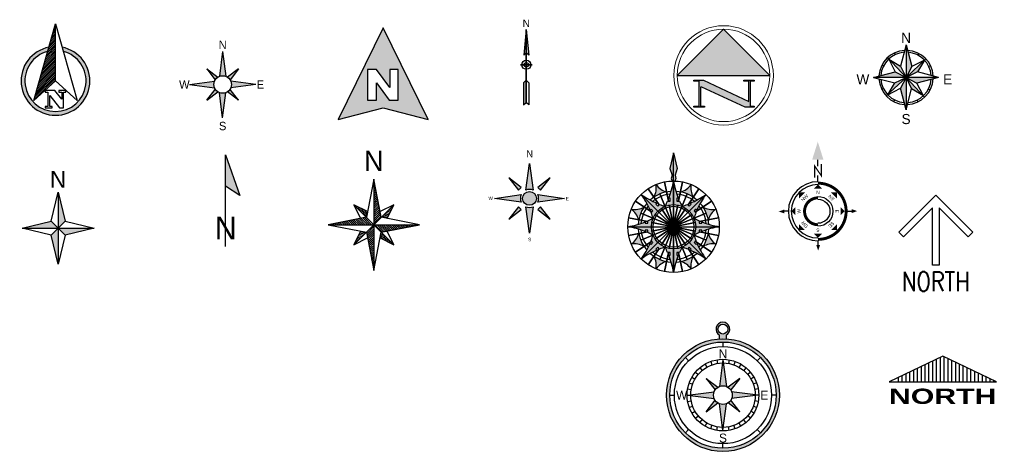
# Model space of a CAD drawing. Header units: inches. Extents: x 51.9 to 62.6, y 47.2 to 49.8.
# Drawn here: x 51.92 to 57.72, y 47.19 to 49.75 of the extents above; entities that cross this region are included whole.
import ezdxf
from ezdxf.enums import TextEntityAlignment as Align

# ---------------------------------------------------------------- set-up
doc = ezdxf.new("R2010")
doc.units = ezdxf.units.IN
doc.header["$MEASUREMENT"] = 0
doc.styles.add('NORTH', font='')
doc.styles.add('North Arrow Text', font='BOD_R.TTF', dxfattribs={"height": 0.1})
doc.styles.add('TAGS', font='romans', dxfattribs={"width": 0.8})
doc.styles.get('NORTH').set_extended_font_data('Arial Black')

# ---------------------------------------------------------------- blocks, each defined once
blk = doc.blocks.new('*U184')
at = {"color": 0, "linetype": 'ByBlock', "lineweight": -2}
blk.add_lwpolyline([(0.1914, -0.2461), (0.0193, -0.074), (0.0193, -0.414), (-0.0193, -0.414), (-0.0193, -0.074), (-0.1914, -0.2461), (-0.2187, -0.2187), (0, 0), (0.2187, -0.2187)], close=True, dxfattribs=at)
at = {"color": 0, "linetype": 'ByBlock', "lineweight": -2, "style": 'TAGS', "width": 0.8}
blk.add_text('NORTH', height=0.11372, dxfattribs=at).set_placement((0, -0.5686), align=Align.CENTER)
blk = doc.blocks.new('*U208')
at = {"color": 0, "linetype": 'ByBlock', "lineweight": -2}
for p, q in [((-0.1051, -0.1517), (-0.1051, -0.0502)), ((-0.0825, -0.1517), (-0.0825, -0.0394)), ((-0.0598, -0.1517), (-0.0598, -0.0286)), ((-0.0372, -0.1517), (-0.0372, -0.0178)), ((-0.0146, -0.1517), (-0.0146, -0.007)), ((0.008, -0.1517), (0.008, -0.0038)), ((0.0306, -0.1517), (0.0306, -0.0146)), ((0.0532, -0.1517), (0.0532, -0.0254)), ((0.0759, -0.1517), (0.0759, -0.0362)), ((0.0985, -0.1517), (0.0985, -0.047)), ((0.1211, -0.1517), (0.1211, -0.0578)), ((-0.2408, -0.1517), (-0.2408, -0.115)), ((-0.2182, -0.1517), (-0.2182, -0.1042)), ((-0.1955, -0.1517), (-0.1955, -0.0934)), ((-0.1729, -0.1517), (-0.1729, -0.0826)), ((-0.1503, -0.1517), (-0.1503, -0.0718)), ((-0.1277, -0.1517), (-0.1277, -0.061)), ((0.1437, -0.1517), (0.1437, -0.0686)), ((0.1663, -0.1517), (0.1663, -0.0794)), ((0.1889, -0.1517), (0.1889, -0.0902)), ((0.2116, -0.1517), (0.2116, -0.101)), ((0.2342, -0.1517), (0.2342, -0.1118)), ((-0.2634, -0.1517), (-0.2634, -0.1258)), ((0.2568, -0.1517), (0.2568, -0.1226)), ((0.2794, -0.1517), (0.2794, -0.1334)), ((0.302, -0.1517), (0.302, -0.1442))]:
    blk.add_line(p, q, dxfattribs=at)
blk.add_lwpolyline([(-0.3177, -0.1517), (0.3177, -0.1517), (0, 0)], close=True, dxfattribs=at)
at = {"color": 0, "linetype": 'ByBlock', "lineweight": -2, "style": 'NORTH', "width": 1.261562}
blk.add_text('NORTH', height=0.09047, dxfattribs=at).set_placement((-0.3199, -0.2823), (0.3177, -0.2823), align=Align.FIT)
blk = doc.blocks.new('*U134')
at = {"linetype": 'ByBlock', "lineweight": -2}
h = blk.add_hatch(color=0, dxfattribs=at)
h.paths.add_polyline_path([(0, 0.1931), (0, 0), (0.0335, 0.0638)])
h.paths.add_polyline_path([(0.1091, 0.1025), (0, 0), (0.0676, 0.0325)])
h.paths.add_polyline_path([(0.1931, 0), (0, 0), (0.0638, -0.0335)])
h.paths.add_polyline_path([(0, 0), (0.0325, -0.0676), (0.1025, -0.1091)])
h.paths.add_polyline_path([(0, 0), (-0.0335, -0.0638), (0, -0.1931)])
h.paths.add_polyline_path([(0, 0), (-0.0676, -0.0325), (-0.1091, -0.1025)])
h.paths.add_polyline_path([(-0.0638, 0.0335), (-0.1931, 0), (0, 0)])
h.paths.add_polyline_path([(-0.0325, 0.0676), (-0.1025, 0.1091), (0, 0)])
at = {"color": 0, "linetype": 'ByBlock', "lineweight": -2}
for points in [[(0, 0.1931), (-0.0325, 0.0676)], [(0, 0.1931), (0, -0.1931)], [(0, 0.1931), (0.0335, 0.0638)], [(0, 0), (-0.1102, 0.1173)], [(-0.0697, 0.145), (-0.0649, 0.135)], [(0.0747, 0.1425), (0.0696, 0.1326)], [(-0.1425, 0.0747), (-0.1326, 0.0696)], [(-0.1025, 0.1091), (-0.0638, 0.0335)], [(-0.1025, 0.1091), (-0.0325, 0.0676)], [(-0.0325, 0.0676), (0, 0)], [(0, 0), (0.1173, 0.1102)], [(0.0335, 0.0638), (0, 0)], [(0.1091, 0.1025), (0.0335, 0.0638)], [(0.1091, 0.1025), (0.0676, 0.0325)], [(0.145, 0.0697), (0.135, 0.0649)], [(-0.1931, 0), (-0.0638, 0.0335)], [(0.1931, 0), (-0.1931, 0)], [(-0.1931, 0), (-0.0676, -0.0325)], [(0, 0), (-0.1173, -0.1102)], [(-0.0676, -0.0325), (0, 0)], [(-0.0638, 0.0335), (0, 0)], [(0.0676, 0.0325), (0, 0)], [(0, 0), (0.1102, -0.1173)], [(0, 0), (0.0638, -0.0335)], [(0, 0), (0.0325, -0.0676)], [(0.1931, 0), (0.0676, 0.0325)], [(-0.1091, -0.1025), (-0.0676, -0.0325)], [(0, 0), (-0.0335, -0.0638)], [(0.1931, 0), (0.0638, -0.0335)], [(0.1025, -0.1091), (0.0638, -0.0335)], [(-0.145, -0.0697), (-0.135, -0.0649)], [(-0.1091, -0.1025), (-0.0335, -0.0638)], [(0, -0.1931), (-0.0335, -0.0638)], [(0, -0.1931), (0.0325, -0.0676)], [(0.1025, -0.1091), (0.0325, -0.0676)], [(0.1326, -0.0696), (0.1425, -0.0747)], [(-0.0696, -0.1326), (-0.0747, -0.1425)], [(0.0649, -0.135), (0.0697, -0.145)]]:
    blk.add_lwpolyline(points, dxfattribs=at)
for radius, start, end in [(0.1609, 92.99502, 177.00498), (0.1498, 94.34345, 175.65655), (0.1609, 2.99502, 87.00498), (0.1498, 4.34345, 85.65655), (0.1609, 182.99502, 267.00498), (0.1498, 184.34345, 265.65655), (0.1609, 272.99502, 357.00498), (0.1498, 274.34345, 355.65655)]:
    blk.add_arc((0, 0), radius, start, end, dxfattribs=at)
at = {"color": 0, "linetype": 'ByBlock', "lineweight": -2, "style": 'North Arrow Text'}
for s, p in [('N', (0, 0.1869)), ('W', (-0.256, -0.0596)), ('E', (0.2464, -0.0596)), ('S', (0, -0.2952))]:
    blk.add_text(s, height=0.0602, dxfattribs=at).set_placement(p, align=Align.BOTTOM_CENTER)
blk = doc.blocks.new('*U132')
at = {"linetype": 'ByBlock', "lineweight": -2}
h = blk.add_hatch(color=0, dxfattribs=at)
h.paths.add_polyline_path([(0.2744, 0), (0, 0.2744), (-0.2744, 0)])
h.paths.add_polyline_path([(0.1271, -0.1896), (0.1569, -0.1896), (0.1569, -0.1571), (-0.1202, -0.0276), (-0.1442, -0.0276), (-0.1442, -0.0696), (-0.1295, -0.0696)])
at = {"color": 0, "linetype": 'ByBlock', "lineweight": -2}
for points in [[(0, 0.2744), (-0.2744, 0), (0.2744, 0)], [(0.1271, -0.1896), (-0.1295, -0.0696), (-0.1378, -0.0696), (-0.1378, -0.1832), (-0.1126, -0.1832), (-0.1126, -0.1896), (-0.1442, -0.1896), (-0.1758, -0.1896), (-0.1758, -0.1832), (-0.1442, -0.1832), (-0.1442, -0.034), (-0.1758, -0.034), (-0.1758, -0.0276), (-0.1442, -0.0276), (-0.1202, -0.0276), (0.1505, -0.1542), (0.1505, -0.034), (0.119, -0.034), (0.119, -0.0276), (0.1505, -0.0276), (0.1821, -0.0276), (0.1821, -0.034), (0.1569, -0.034), (0.1569, -0.1832), (0.1821, -0.1832), (0.1821, -0.1896)]]:
    blk.add_lwpolyline(points, close=True, dxfattribs=at)
at = {"color": 0, "linetype": 'ByBlock', "lineweight": 20}
for radius in [0.2949, 0.2744]:
    blk.add_circle((0, 0), radius, dxfattribs=at)
blk = doc.blocks.new('*U130')
at = {"linetype": 'ByBlock', "lineweight": -2}
h = blk.add_hatch(color=0, dxfattribs=at)
h.paths.add_polyline_path([(0, 0.2099), (0, 0.0714), (0.0147, 0.0566)])
h.paths.add_polyline_path([(-0.016, -0.238), (0, -0.223), (0, -0.091), (-0.016, -0.107)])
at = {"color": 0, "linetype": 'ByBlock', "lineweight": -2}
for points in [[(0, 0.2099), (-0.0147, 0.0566), (0, 0.0714)], [(0, 0.2099), (0.0147, 0.0566), (0, 0.0714)], [(0, -0.091), (-0.016, -0.107), (-0.016, -0.238), (0, -0.223)], [(0, -0.091), (0.016, -0.107), (0.016, -0.238), (0, -0.223)]]:
    blk.add_lwpolyline(points, dxfattribs=at)
at = {"color": 0, "linetype": 'ByBlock', "lineweight": 35}
for points in [[(0, 0.2099), (0, -0.223)], [(-0.0352, 0), (0, 0), (0.0352, 0)]]:
    blk.add_lwpolyline(points, dxfattribs=at)
at = {"color": 0, "linetype": 'ByBlock', "lineweight": -2}
for radius in [0.0268, 0.0135]:
    blk.add_circle((0, 0), radius, dxfattribs=at)
at = {"color": 0, "linetype": 'ByBlock', "style": 'North Arrow Text'}
blk.add_text('N', height=0.0453, dxfattribs=at).set_placement((0, 0.2099), align=Align.BOTTOM_CENTER)
blk = doc.blocks.new('*U128')
h = blk.add_hatch(color=256)
h.dxf.hatch_style = 1
h.set_gradient(color1=(121, 104, 125), tint=1)
h.paths.add_polyline_path([(0, 0.339), (-0.2674, -0.2036), (0, -0.1361), (0.2674, -0.2036)])
h.paths.add_polyline_path([(0.0393, 0.092), (0.0896, 0.092), (0.0896, -0.089), (0.0363, -0.089), (-0.0395, 0.0129), (-0.0395, -0.089), (-0.093, -0.089), (-0.093, 0.092), (-0.0402, 0.092), (0.0393, -0.0148)], flags=16)
at = {"color": 0, "linetype": 'ByBlock', "lineweight": -2}
for points in [[(0, 0.339), (-0.2674, -0.2036), (0, -0.1361), (0.2674, -0.2036)], [(0.0896, -0.089), (0.0896, 0.092), (0.0393, 0.092), (0.0393, -0.0148), (-0.0402, 0.092), (-0.093, 0.092), (-0.093, -0.089), (-0.0395, -0.089), (-0.0395, 0.0129), (0.0363, -0.089)]]:
    blk.add_lwpolyline(points, close=True, dxfattribs=at)
blk = doc.blocks.new('*U126')
at = {"linetype": 'ByBlock', "lineweight": -2}
h = blk.add_hatch(color=0, dxfattribs=at)
h.paths.add_polyline_path([(-0.019, 0.0486, -0.188388), (0.019, 0.0486), (0, 0.1968)])
h.paths.add_polyline_path([(0.0486, 0.019, -0.093373), (0.0522, 0, -0.093373), (0.0486, -0.019), (0.1968, 0)])
h.paths.add_polyline_path([(0, -0.1968), (0.019, -0.0486, -0.188388), (-0.019, -0.0486)])
h.paths.add_polyline_path([(-0.0486, -0.019, -0.093373), (-0.0522, 0, -0.093373), (-0.0486, 0.019), (-0.1968, 0)])
h = blk.add_hatch(color=253, dxfattribs=at)
h.paths.add_polyline_path([(-0.0933, 0.0933), (-0.0435, 0.0288, -0.100237), (-0.0288, 0.0435)])
h.paths.add_polyline_path([(0.0933, 0.0933), (0.0288, 0.0435, -0.100237), (0.0435, 0.0288)])
h.paths.add_polyline_path([(0.0933, -0.0933), (0.0435, -0.0288, -0.100237), (0.0288, -0.0435)])
h.paths.add_polyline_path([(-0.0288, -0.0435, -0.100237), (-0.0435, -0.0288), (-0.0933, -0.0933)])
at = {"color": 0, "linetype": 'ByBlock', "lineweight": -2}
for points in [[(0, 0.1968), (-0.019, 0.0486)], [(0, 0.1968), (0.019, 0.0486)], [(-0.0933, 0.0933), (-0.0435, 0.0288)], [(-0.0933, 0.0933), (-0.0288, 0.0435)], [(0.0933, 0.0933), (0.0288, 0.0435)], [(0.0933, 0.0933), (0.0435, 0.0288)], [(-0.1968, 0), (-0.0486, 0.019)], [(-0.1968, 0), (-0.0486, -0.019)], [(0.1968, 0), (0.0486, 0.019)], [(0.1968, 0), (0.0486, -0.019)], [(-0.0933, -0.0933), (-0.0435, -0.0288)], [(-0.0933, -0.0933), (-0.0288, -0.0435)], [(0, -0.1968), (-0.019, -0.0486)], [(0, -0.1968), (0.019, -0.0486)], [(0.0933, -0.0933), (0.0288, -0.0435)], [(0.0933, -0.0933), (0.0435, -0.0288)]]:
    blk.add_lwpolyline(points, dxfattribs=at)
blk.add_circle((0, 0), 0.0522, dxfattribs=at)
at = {"color": 0, "linetype": 'ByBlock', "lineweight": -2, "style": 'North Arrow Text'}
for s, p in [('N', (0, 0.1968)), ('S', (0, -0.286))]:
    blk.add_text(s, height=0.0496, dxfattribs=at).set_placement(p, align=Align.BOTTOM_CENTER)
blk.add_text('W', height=0.0496, dxfattribs=at).set_placement((-0.1957, 0), align=Align.MIDDLE_RIGHT)
blk.add_text('E', height=0.0496, dxfattribs=at).set_placement((0.2013, 0), align=Align.MIDDLE_LEFT)
blk = doc.blocks.new('*U124')
at = {"linetype": 'ByBlock', "lineweight": -2}
h = blk.add_hatch(dxfattribs=at)
h.set_pattern_fill('ANSI31', color=0, scale=0.063203, style=0)
h.set_pattern_definition([(45, (-0.4347436, -0.385449), (-0.0055864, 0.0055864), [])])
h.paths.add_polyline_path([(0, 0.3386), (-0.1277, -0.1155), (0, 0)])
blk.add_hatch(color=0, dxfattribs=at).paths.add_polyline_path([(0.0389, 0.2003), (0.0458, 0.1756, -7.796187), (-0.0458, 0.1756), (-0.0389, 0.2003, 10.408897)])
at = {"color": 0, "linetype": 'ByBlock', "lineweight": -2}
blk.add_line((0, 0), (0, 0.3386), dxfattribs=at)
for points in [[(-0.1277, -0.1155), (0, 0.3386), (0.1277, -0.1155), (0, 0)], [(-0.0038, -0.0568), (-0.0612, -0.0568), (-0.0612, -0.0662), (-0.0451, -0.0662), (-0.0451, -0.1518), (-0.0614, -0.1518), (-0.0614, -0.1592), (-0.0204, -0.1592), (-0.0204, -0.1518), (-0.034, -0.1518), (-0.034, -0.0866), (0.0228, -0.1592), (0.0478, -0.1592), (0.0478, -0.0662), (0.0613, -0.0662), (0.0613, -0.0568), (0.0203, -0.0568), (0.0203, -0.0662), (0.0368, -0.0662), (0.0368, -0.1087)]]:
    blk.add_lwpolyline(points, close=True, dxfattribs=at)
for radius, start, end in [(0.2041, 100.97532, 79.02468), (0.1815, 104.61859, 75.38141)]:
    blk.add_arc((0, 0), radius, start, end, dxfattribs=at)
blk = doc.blocks.new('*U171')
at = {"linetype": 'ByBlock', "lineweight": -2}
h = blk.add_hatch(color=0, dxfattribs=at)
h.paths.add_polyline_path([(0, 0.2134), (0, 0), (0.0411, 0.0411)])
h.paths.add_polyline_path([(0, 0), (-0.0411, 0.0411), (-0.2134, 0)])
h.paths.add_polyline_path([(0, -0.2134), (0, 0), (-0.0411, -0.0411)])
h.paths.add_polyline_path([(0, 0), (0.0411, -0.0411), (0.2134, 0)])
at = {"color": 0, "linetype": 'ByBlock', "lineweight": -2}
blk.add_lwpolyline([(0, 0.2134), (0.0411, 0.0411), (0.2134, 0), (0.0411, -0.0411), (0, -0.2134), (-0.0411, -0.0411), (-0.2134, 0), (-0.0411, 0.0411)], close=True, dxfattribs=at)
for points in [[(0, 0.2134), (0, 0), (0, -0.2134)], [(-0.2134, 0), (0, 0), (0.2134, 0)], [(-0.0411, 0.0411), (0, 0)], [(0, 0), (-0.0411, -0.0411)], [(0.0411, 0.0411), (0, 0)], [(0, 0), (0.0411, -0.0411)]]:
    blk.add_lwpolyline(points, dxfattribs=at)
at = {"color": 0, "linetype": 'ByBlock', "lineweight": -2, "insert": (0, 0.2397), "char_height": 0.1, "attachment_point": 8, "style": 'North Arrow Text'}
blk.add_mtext('N', dxfattribs=at)
blk = doc.blocks.new('*U173')
at = {"linetype": 'ByBlock'}
blk.add_hatch(color=0, dxfattribs=at).paths.add_polyline_path([(0, 0.4373), (0, 0.2514), (0.0849, 0.1958)])
at = {"color": 0, "linetype": 'ByBlock', "lineweight": 30}
blk.add_lwpolyline([(0, -0.1054), (0, 0.4373), (0.0849, 0.1958), (0, 0.2514)], dxfattribs=at)
at = {"color": 0, "linetype": 'ByBlock', "style": 'North Arrow Text'}
blk.add_text('N', height=0.135, dxfattribs=at).set_placement((0.001, -0.1044), align=Align.BOTTOM_CENTER)
blk = doc.blocks.new('*U175')
at = {"linetype": 'ByBlock', "lineweight": -2}
h = blk.add_hatch(dxfattribs=at)
h.set_pattern_fill('ANSI31', color=0, scale=0.070276, style=0)
h.set_pattern_definition([(45, (-0.375603, -0.390594), (-0.00621159, 0.00621159), [])])
h.paths.add_polyline_path([(0, 0), (0.0442, 0.0442), (0, 0.2713)])
h = blk.add_hatch(dxfattribs=at)
h.set_pattern_fill('ANSI31', color=0, scale=0.070276, angle=213, style=0)
h.set_pattern_definition([(258, (0.390594, -0.375603), (0.00859256, -0.0018264), [])])
h.paths.add_polyline_path([(-0.1185, 0.1185), (-0.0442, 0.0442), (-0.0375, 0.0786)])
h = blk.add_hatch(dxfattribs=at)
h.set_pattern_fill('ANSI31', color=0, scale=0.070276, angle=123, style=0)
h.set_pattern_definition([(168, (-0.375603, -0.390594), (-0.0018264, -0.00859256), [])])
h.paths.add_polyline_path([(0.0442, 0.0442), (0.0786, 0.0375), (0.1185, 0.1185)])
h = blk.add_hatch(dxfattribs=at)
h.set_pattern_fill('ANSI31', color=0, scale=0.070276, angle=90, style=0)
h.set_pattern_definition([(135, (0.390594, -0.375603), (-0.00621159, -0.00621159), [])])
h.paths.add_polyline_path([(-0.2713, 0), (0, 0), (-0.0442, 0.0442)])
h = blk.add_hatch(dxfattribs=at)
h.set_pattern_fill('ANSI31', color=0, scale=0.070276, angle=180, style=0)
h.set_pattern_definition([(225, (0.375603, 0.390594), (0.00621159, -0.00621159), [])])
h.paths.add_polyline_path([(0, -0.2713), (0, 0), (-0.0442, -0.0442)])
h = blk.add_hatch(dxfattribs=at)
h.set_pattern_fill('ANSI31', color=0, scale=0.070276, angle=-90, style=0)
h.set_pattern_definition([(315, (-0.390594, 0.375603), (0.00621159, 0.00621159), [])])
h.paths.add_polyline_path([(0.2713, 0), (0, 0), (0.0442, -0.0442)])
h = blk.add_hatch(dxfattribs=at)
h.set_pattern_fill('ANSI31', color=0, scale=0.070276, angle=303, style=0)
h.set_pattern_definition([(348, (0.375603, 0.390594), (0.0018264, 0.00859256), [])])
h.paths.add_polyline_path([(-0.1185, -0.1185), (-0.0442, -0.0442), (-0.0786, -0.0375)])
h = blk.add_hatch(dxfattribs=at)
h.set_pattern_fill('ANSI31', color=0, scale=0.070276, angle=33, style=0)
h.set_pattern_definition([(78, (-0.390594, 0.375603), (-0.00859256, 0.0018264), [])])
h.paths.add_polyline_path([(0.1185, -0.1185), (0.0442, -0.0442), (0.0375, -0.0786)])
at = {"color": 0, "linetype": 'ByBlock', "lineweight": -2}
blk.add_lwpolyline([(0.0442, -0.0442), (0.2713, 0), (0.0442, 0.0442), (0, 0.2713), (-0.0442, 0.0442), (-0.2713, 0), (-0.0442, -0.0442), (0, -0.2713)], close=True, dxfattribs=at)
for points in [[(0, 0.2713), (0, -0.2713)], [(0, 0), (-0.1185, 0.1185)], [(-0.0375, 0.0786), (-0.1185, 0.1185), (-0.0786, 0.0375)], [(0, 0), (0.1185, 0.1185)], [(0.0786, 0.0375), (0.1185, 0.1185), (0.0375, 0.0786)], [(-0.2713, 0), (0.2713, 0)], [(0, 0), (-0.1185, -0.1185)], [(0, 0), (0.1185, -0.1185)], [(-0.0786, -0.0375), (-0.1185, -0.1185), (-0.0375, -0.0786)], [(0.0375, -0.0786), (0.1185, -0.1185), (0.0786, -0.0375)]]:
    blk.add_lwpolyline(points, dxfattribs=at)
at = {"color": 252, "linetype": 'ByBlock', "lineweight": -2, "insert": (0, 0.3786), "char_height": 0.12, "attachment_point": 5, "style": 'North Arrow Text'}
blk.add_mtext('N', dxfattribs=at)
blk = doc.blocks.new('*U177')
at = {"linetype": 'ByBlock', "lineweight": -2}
h = blk.add_hatch(color=0, dxfattribs=at)
h.paths.add_polyline_path([(-0.0223, 0.049, -0.216351), (0.0223, 0.049), (0, 0.207)])
h.paths.add_polyline_path([(0.1227, 0.1227), (0.0499, 0.0648, -0.064898), (0.0648, 0.0499)])
h.paths.add_polyline_path([(0.049, -0.0223), (0.207, 0), (0.049, 0.0223, -0.216351)])
h.paths.add_polyline_path([(0.1227, -0.1227), (0.0648, -0.0499, -0.064898), (0.0499, -0.0648)])
h.paths.add_polyline_path([(0, -0.207), (0.0223, -0.049, -0.216351), (-0.0223, -0.049)])
h.paths.add_polyline_path([(-0.0499, -0.0648, -0.064898), (-0.0648, -0.0499), (-0.1227, -0.1227)])
h.paths.add_polyline_path([(-0.207, 0), (-0.049, -0.0223, -0.216351), (-0.049, 0.0223)])
h.paths.add_polyline_path([(-0.1227, 0.1227), (-0.0648, 0.0499, -0.064898), (-0.0499, 0.0648)])
blk.add_hatch(color=0, dxfattribs=at).paths.add_polyline_path([(0.0409, 0, 1), (-0.0409, 0, 1)])
at = {"color": 0, "linetype": 'ByBlock', "lineweight": -2}
for points in [[(-0.0223, 0.049), (0, 0.207), (0.0223, 0.049, 0.216351)], [(-0.0648, 0.0499, -0.064898), (-0.0499, 0.0648), (-0.1227, 0.1227)], [(0.0499, 0.0648, -0.064898), (0.0648, 0.0499), (0.1227, 0.1227)], [(-0.049, -0.0223), (-0.207, 0), (-0.049, 0.0223, 0.216351)], [(0.049, -0.0223, 0.216351), (0.049, 0.0223), (0.207, 0)], [(-0.0499, -0.0648, -0.064898), (-0.0648, -0.0499), (-0.1227, -0.1227)], [(-0.0223, -0.049, 0.216351), (0.0223, -0.049), (0, -0.207)], [(0.0648, -0.0499, -0.064898), (0.0499, -0.0648), (0.1227, -0.1227)]]:
    blk.add_lwpolyline(points, format="xyb", close=True, dxfattribs=at)
blk.add_circle((0, 0), 0.0409, dxfattribs=at)
at = {"color": 0, "linetype": 'ByBlock', "lineweight": -2, "style": 'North Arrow Text'}
for s, height, p in [('N', 0.0417, (0.001, 0.2316)), ('W', 0.02, (-0.23, -0.0162)), ('E', 0.02, (0.2243, -0.0167)), ('S', 0.02, (0.001, -0.2598))]:
    blk.add_text(s, height=height, dxfattribs=at).set_placement(p, align=Align.BOTTOM_CENTER)
blk = doc.blocks.new('*U180')
at = {"linetype": 'ByBlock', "lineweight": -2}
h = blk.add_hatch(color=5, dxfattribs=at)
h.paths.add_polyline_path([(0, 0.4385), (-0.0225, 0.3464), (-0.0089, 0.3053), (0, 0.3053)])
h.paths.add_polyline_path([(0, 0.3053), (-0.0089, 0.3053), (-0.0143, 0.286), (-0.0084, 0.2712, -0.007715), (0, 0.2713)])
h = blk.add_hatch(color=7, dxfattribs=at)
h.paths.add_polyline_path([(0, 0.4385), (0, 0.3053), (0.0089, 0.3053), (0.0225, 0.3464)])
h.paths.add_polyline_path([(0.0089, 0.3053), (0, 0.3053), (0, 0.2713, -0.007715), (0.0084, 0.2712), (0.0143, 0.286)])
h = blk.add_hatch(color=7, dxfattribs=at)
h.paths.add_polyline_path([(-0.0203, 0.1686), (-0.0203, 0.1522), (-0.0353, 0.1522, -0.017816), (-0.0503, 0.1215, -0.098491), (0, 0.1315), (0, 0.2713, -0.055671), (-0.0284, 0.1686)])
h.paths.add_polyline_path([(0.0933, 0.122), (0.0827, 0.1326, -0.017816), (0.0503, 0.1215, -0.098491), (0.093, 0.093), (0.1919, 0.1919, -0.055671), (0.0991, 0.1393), (0.1049, 0.1336)])
h.paths.add_polyline_path([(0.2713, 0, -0.055671), (0.1686, 0.0284), (0.1686, 0.0203), (0.1522, 0.0203), (0.1522, 0.0353, -0.017816), (0.1215, 0.0503, -0.098491), (0.1315, 0)])
h.paths.add_polyline_path([(0.122, -0.0933), (0.1326, -0.0827, -0.017816), (0.1215, -0.0503, -0.098491), (0.093, -0.093), (0.1919, -0.1919, -0.055671), (0.1393, -0.0991), (0.1336, -0.1049)])
h.paths.add_polyline_path([(0.0203, -0.1522), (0.0353, -0.1522, -0.017816), (0.0503, -0.1215, -0.098491), (0, -0.1315), (0, -0.2713, -0.055671), (0.0284, -0.1686), (0.0203, -0.1686)])
h.paths.add_polyline_path([(-0.1049, -0.1336), (-0.0933, -0.122), (-0.0827, -0.1326, -0.017816), (-0.0503, -0.1215, -0.098491), (-0.093, -0.093), (-0.1919, -0.1919, -0.055671), (-0.0991, -0.1393)])
h.paths.add_polyline_path([(-0.1315, 0), (-0.2713, 0, -0.055671), (-0.1686, -0.0284), (-0.1686, -0.0203), (-0.1522, -0.0203), (-0.1522, -0.0353, -0.017816), (-0.1215, -0.0503, -0.098491)])
h.paths.add_polyline_path([(-0.1919, 0.1919, -0.055671), (-0.1393, 0.0991), (-0.1336, 0.1049), (-0.122, 0.0933), (-0.1326, 0.0827, -0.017816), (-0.1215, 0.0503, -0.098491), (-0.093, 0.093)])
h = blk.add_hatch(color=5, dxfattribs=at)
h.paths.add_polyline_path([(0, 0.1315, -0.098491), (0.0503, 0.1215, -0.017816), (0.0353, 0.1522), (0.0203, 0.1522), (0.0203, 0.1686), (0.0284, 0.1686, -0.055671), (0, 0.2713)])
h.paths.add_polyline_path([(0.1336, 0.1049), (0.1393, 0.0991, -0.055671), (0.1919, 0.1919), (0.093, 0.093, -0.098491), (0.1215, 0.0503, -0.017816), (0.1326, 0.0827), (0.122, 0.0933)])
h.paths.add_polyline_path([(0.1522, -0.0203), (0.1686, -0.0203), (0.1686, -0.0284, -0.055671), (0.2713, 0), (0.1315, 0, -0.098491), (0.1215, -0.0503, -0.017816), (0.1522, -0.0353)])
h.paths.add_polyline_path([(0.0933, -0.122), (0.1049, -0.1336), (0.0991, -0.1393, -0.055671), (0.1919, -0.1919), (0.093, -0.093, -0.098491), (0.0503, -0.1215, -0.017816), (0.0827, -0.1326)])
h.paths.add_polyline_path([(0, -0.1315, -0.098491), (-0.0503, -0.1215, -0.017816), (-0.0353, -0.1522), (-0.0203, -0.1522), (-0.0203, -0.1686), (-0.0284, -0.1686, -0.055671), (0, -0.2713)])
h.paths.add_polyline_path([(-0.122, -0.0933), (-0.1336, -0.1049), (-0.1393, -0.0991, -0.055671), (-0.1919, -0.1919), (-0.093, -0.093, -0.098491), (-0.1215, -0.0503, -0.017816), (-0.1326, -0.0827)])
h.paths.add_polyline_path([(-0.1522, 0.0203), (-0.1686, 0.0203), (-0.1686, 0.0284, -0.055671), (-0.2713, 0), (-0.1315, 0, -0.098491), (-0.1215, 0.0503, -0.017816), (-0.1522, 0.0353)])
h.paths.add_polyline_path([(-0.0503, 0.1215, -0.017816), (-0.0827, 0.1326), (-0.0933, 0.122), (-0.1049, 0.1336), (-0.0991, 0.1393, -0.055671), (-0.1919, 0.1919), (-0.093, 0.093, -0.098491)])
h = blk.add_hatch(color=1, dxfattribs=at)
h.paths.add_polyline_path([(-0.1038, 0.2507, -0.171326), (-0.1168, 0.1749, -0.098491), (-0.041, 0.2063, -0.171326)])
h.paths.add_polyline_path([(0.1038, 0.2507, -0.171326), (0.041, 0.2063, -0.098491), (0.1168, 0.1749, -0.171326)])
h.paths.add_polyline_path([(0.2507, 0.1038, -0.171326), (0.1749, 0.1168, -0.098491), (0.2063, 0.041, -0.171326)])
h.paths.add_polyline_path([(0.2063, -0.041, -0.098491), (0.1749, -0.1168, -0.171326), (0.2507, -0.1038, -0.171326)])
h.paths.add_polyline_path([(0.1168, -0.1749, -0.098491), (0.041, -0.2063, -0.171326), (0.1038, -0.2507, -0.171326)])
h.paths.add_polyline_path([(-0.041, -0.2063, -0.098491), (-0.1168, -0.1749, -0.171326), (-0.1038, -0.2507, -0.171326)])
h.paths.add_polyline_path([(-0.2063, -0.041, -0.171326), (-0.2507, -0.1038, -0.171326), (-0.1749, -0.1168, -0.098491)])
h.paths.add_polyline_path([(-0.1749, 0.1168, -0.171326), (-0.2507, 0.1038, -0.171326), (-0.2063, 0.041, -0.098491)])
at = {"color": 0, "linetype": 'ByBlock', "lineweight": -2}
blk.add_line((0, 0.2713), (0, 0.4385), dxfattribs=at)
blk.add_line((0, 0.2713), (0, 0.4385), dxfattribs=at)
for points in [[(0, 0.4385), (-0.0225, 0.3464), (-0.0089, 0.3053), (-0.0143, 0.286), (-0.0084, 0.2712)], [(0, 0.4385), (0.0225, 0.3464), (0.0089, 0.3053), (0.0143, 0.286), (0.0084, 0.2712)], [(0.0805, -0.1943), (-0.0805, 0.1943)], [(0.0805, 0.1943), (-0.0805, -0.1943)], [(0.1943, -0.0805), (-0.1943, 0.0805)], [(0.1943, 0.0805), (-0.1943, -0.0805)]]:
    blk.add_lwpolyline(points, dxfattribs=at)
at = {"linetype": 'ByBlock', "lineweight": -2}
for points in [[(-0.1168, 0.1749, 0.171326), (-0.1038, 0.2507, 0.171326), (-0.041, 0.2063)], [(-0.0503, 0.1215, 0.017816), (-0.0353, 0.1522), (-0.0203, 0.1522), (-0.0203, 0.1686), (-0.0284, 0.1686, 0.055671), (0, 0.2713, 0.055671), (0.0284, 0.1686), (0.0203, 0.1686), (0.0203, 0.1522), (0.0353, 0.1522, 0.017816), (0.0503, 0.1215)], [(0.041, 0.2063, 0.171326), (0.1038, 0.2507, 0.171326), (0.1168, 0.1749)], [(-0.1215, 0.0503, 0.017816), (-0.1326, 0.0827), (-0.122, 0.0933), (-0.1336, 0.1049), (-0.1393, 0.0991, 0.055671), (-0.1919, 0.1919, 0.055671), (-0.0991, 0.1393), (-0.1049, 0.1336), (-0.0933, 0.122), (-0.0827, 0.1326, 0.017816), (-0.0503, 0.1215)], [(0.0503, 0.1215, 0.017816), (0.0827, 0.1326), (0.0933, 0.122), (0.1049, 0.1336), (0.0991, 0.1393, 0.055671), (0.1919, 0.1919, 0.055671), (0.1393, 0.0991), (0.1336, 0.1049), (0.122, 0.0933), (0.1326, 0.0827, 0.017816), (0.1215, 0.0503)], [(-0.2063, 0.041, 0.171326), (-0.2507, 0.1038, 0.171326), (-0.1749, 0.1168)], [(0.1749, 0.1168, 0.171326), (0.2507, 0.1038, 0.171326), (0.2063, 0.041)], [(-0.1215, -0.0503, 0.017816), (-0.1522, -0.0353), (-0.1522, -0.0203), (-0.1686, -0.0203), (-0.1686, -0.0284, 0.055671), (-0.2713, 0, 0.055671), (-0.1686, 0.0284), (-0.1686, 0.0203), (-0.1522, 0.0203), (-0.1522, 0.0353, 0.017816), (-0.1215, 0.0503)], [(0.1215, 0.0503, 0.017816), (0.1522, 0.0353), (0.1522, 0.0203), (0.1686, 0.0203), (0.1686, 0.0284, 0.055671), (0.2713, 0, 0.055671), (0.1686, -0.0284), (0.1686, -0.0203), (0.1522, -0.0203), (0.1522, -0.0353, 0.017816), (0.1215, -0.0503)], [(-0.1749, -0.1168, 0.171326), (-0.2507, -0.1038, 0.171326), (-0.2063, -0.041)], [(-0.0503, -0.1215, 0.017816), (-0.0827, -0.1326), (-0.0933, -0.122), (-0.1049, -0.1336), (-0.0991, -0.1393, 0.055671), (-0.1919, -0.1919, 0.055671), (-0.1393, -0.0991), (-0.1336, -0.1049), (-0.122, -0.0933), (-0.1326, -0.0827, 0.017816), (-0.1215, -0.0503)], [(0.1215, -0.0503, 0.017816), (0.1326, -0.0827), (0.122, -0.0933), (0.1336, -0.1049), (0.1393, -0.0991, 0.055671), (0.1919, -0.1919, 0.055671), (0.0991, -0.1393), (0.1049, -0.1336), (0.0933, -0.122), (0.0827, -0.1326, 0.017816), (0.0503, -0.1215)], [(0.2063, -0.041, 0.171326), (0.2507, -0.1038, 0.171326), (0.1749, -0.1168)], [(0.0503, -0.1215, 0.017816), (0.0353, -0.1522), (0.0203, -0.1522), (0.0203, -0.1686), (0.0284, -0.1686, 0.055671), (0, -0.2713, 0.055671), (-0.0284, -0.1686), (-0.0203, -0.1686), (-0.0203, -0.1522), (-0.0353, -0.1522, 0.017816), (-0.0503, -0.1215)], [(-0.041, -0.2063, 0.171326), (-0.1038, -0.2507, 0.171326), (-0.1168, -0.1749)], [(0.1168, -0.1749, 0.171326), (0.1038, -0.2507, 0.171326), (0.041, -0.2063)]]:
    blk.add_lwpolyline(points, format="xyb", dxfattribs=at)
for points in [[(-0.0529, 0.2661), (-0.0303, 0.1522)], [(0, 0.2713), (0, -0.2713)], [(0, -0.2713), (0, 0.2713)], [(0.0303, 0.1522), (0.0529, 0.2661)], [(-0.1919, 0.1919), (0.1919, -0.1919)], [(-0.1919, -0.1919), (0.1919, 0.1919)], [(0.1919, -0.1919), (-0.1919, 0.1919)], [(0.1919, 0.1919), (-0.1919, -0.1919)], [(-0.1507, 0.2256), (-0.0862, 0.129)], [(-0.0805, 0.1943), (0.0805, -0.1943)], [(-0.0805, -0.1943), (0.0805, 0.1943)], [(0.0862, 0.129), (0.1507, 0.2256)], [(-0.2256, 0.1507), (-0.129, 0.0862)], [(-0.0257, 0.129), (0.0257, -0.129)], [(-0.0257, -0.129), (0.0257, 0.129)], [(0.129, 0.0862), (0.2256, 0.1507)], [(-0.1943, 0.0805), (0.1943, -0.0805)], [(-0.1943, -0.0805), (0.1943, 0.0805)], [(-0.1093, 0.073), (0.1093, -0.073)], [(-0.1093, -0.073), (0.1093, 0.073)], [(-0.073, 0.1093), (0.073, -0.1093)], [(-0.073, -0.1093), (0.073, 0.1093)], [(-0.2713, 0), (0.2713, 0)], [(-0.2713, 0), (0.2713, 0)], [(-0.2661, 0.0529), (-0.1522, 0.0303)], [(-0.129, 0.0257), (0.129, -0.0257)], [(-0.129, -0.0257), (0.129, 0.0257)], [(0.1522, 0.0303), (0.2661, 0.0529)], [(-0.2661, -0.0529), (-0.1522, -0.0303)], [(0.1522, -0.0303), (0.2661, -0.0529)], [(-0.2256, -0.1507), (-0.129, -0.0862)], [(0.129, -0.0862), (0.2256, -0.1507)], [(-0.1507, -0.2256), (-0.0862, -0.129)], [(-0.0529, -0.2661), (-0.0303, -0.1522)], [(0.0303, -0.1522), (0.0529, -0.2661)], [(0.0862, -0.129), (0.1507, -0.2256)]]:
    blk.add_lwpolyline(points, dxfattribs=at)
at = {"color": 1, "linetype": 'ByBlock', "lineweight": -2}
for points in [[(-0.0303, 0.1522), (-0.0529, 0.2661)], [(0.0529, 0.2661), (0.0303, 0.1522)], [(-0.0862, 0.129), (-0.1507, 0.2256)], [(0.1507, 0.2256), (0.0862, 0.129)], [(-0.129, 0.0862), (-0.2256, 0.1507)], [(0.0257, -0.129), (-0.0257, 0.129)], [(0.0257, 0.129), (-0.0257, -0.129)], [(0.2256, 0.1507), (0.129, 0.0862)], [(0.1093, -0.073), (-0.1093, 0.073)], [(0.1093, 0.073), (-0.1093, -0.073)], [(0.073, -0.1093), (-0.073, 0.1093)], [(0.073, 0.1093), (-0.073, -0.1093)], [(-0.1522, 0.0303), (-0.2661, 0.0529)], [(0.129, -0.0257), (-0.129, 0.0257)], [(0.129, 0.0257), (-0.129, -0.0257)], [(0.2661, 0.0529), (0.1522, 0.0303)], [(-0.1522, -0.0303), (-0.2661, -0.0529)], [(0.2661, -0.0529), (0.1522, -0.0303)], [(-0.129, -0.0862), (-0.2256, -0.1507)], [(0.2256, -0.1507), (0.129, -0.0862)], [(-0.0862, -0.129), (-0.1507, -0.2256)], [(-0.0303, -0.1522), (-0.0529, -0.2661)], [(0.0529, -0.2661), (0.0303, -0.1522)], [(0.1507, -0.2256), (0.0862, -0.129)]]:
    blk.add_lwpolyline(points, dxfattribs=at)
at = {"color": 0, "linetype": 'ByBlock', "lineweight": -2}
blk.add_circle((0, 0), 0.2713, dxfattribs=at)
at = {"linetype": 'ByBlock', "lineweight": -2}
for radius in [0.1315, 0.121]:
    blk.add_circle((0, 0), radius, dxfattribs=at)
for radius, start, end in [(0.2103, 93.82515, 131.17485), (0.1946, 95.65592, 129.34408), (0.2103, 48.82515, 86.17485), (0.1946, 50.65592, 84.34408), (0.2103, 138.82515, 176.17485), (0.1946, 140.65592, 174.34408), (0.1946, 5.65592, 39.34408), (0.2103, 3.82515, 41.17485), (0.2103, 183.82515, 221.17485), (0.1946, 185.65592, 219.34408), (0.1946, 320.65592, 354.34408), (0.2103, 318.82515, 356.17485), (0.2103, 228.82515, 266.17485), (0.1946, 230.65592, 264.34408), (0.2103, 273.82515, 311.17485), (0.1946, 275.65592, 309.34408)]:
    blk.add_arc((0, 0), radius, start, end, dxfattribs=at)
blk = doc.blocks.new('*U182')
at = {"color": 0, "linetype": 'ByBlock', "lineweight": -2}
for p, q in [((0, 0.2671), (0, 0.3055)), ((0, 0.1756), (0, 0.2133)), ((-0.1756, 0), (-0.2014, 0)), ((0.1755, 0), (0.2014, 0)), ((0, -0.1756), (0, -0.2014))]:
    blk.add_line(p, q, dxfattribs=at)
at = {"color": 0, "linetype": 'ByBlock', "lineweight": -2, "const_width": 0.00697}
blk.add_lwpolyline([(-0.0202, 0.1989), (-0.0202, 0.2697), (0.0201, 0.2103), (0.0201, 0.281)], dxfattribs=at)
at = {"color": 0, "linetype": 'ByBlock', "lineweight": -2}
for points in [[(0, 0.1756, 1), (0, -0.1756, 1)], [(0, 0.1582, 1), (0, -0.1582, 1)], [(0, 0.0884, -1), (0, -0.0884, -1)], [(0, 0.071, -1), (0, -0.071, -1)]]:
    blk.add_lwpolyline(points, format="xyb", dxfattribs=at)
at = {"color": 0, "linetype": 'ByBlock', "lineweight": -2, "const_width": 0.0174}
for points in [[(0, 0.1669, -1), (0, -0.1669, 1)], [(0, 0.0797, 1), (0, -0.0797, 1)]]:
    blk.add_lwpolyline(points, format="xyb", dxfattribs=at)
at = {"color": 0, "linetype": 'ByBlock', "lineweight": -2}
for points in [[(-0.0349, 0.3055), (-0.0011, 0.4129), (0.0326, 0.3055)], [(0, 0.1582), (-0.0247, 0.1335), (0.0247, 0.1335)], [(-0.1118, 0.1118), (-0.1118, 0.077), (-0.077, 0.1118)], [(0.1118, 0.1118), (0.077, 0.1118), (0.1118, 0.077)], [(-0.2004, -0.0124), (-0.2328, -0.0011), (-0.2004, 0.0101)], [(-0.1582, 0), (-0.1335, -0.0247), (-0.1335, 0.0247)], [(0.1582, 0), (0.1335, 0.0247), (0.1335, -0.0247)], [(0.2004, 0.0124), (0.2328, 0.0011), (0.2004, -0.0101)], [(-0.1118, -0.1118), (-0.077, -0.1118), (-0.1118, -0.077)], [(0.1118, -0.1118), (0.1118, -0.077), (0.077, -0.1118)], [(0, -0.1582), (0.0247, -0.1335), (-0.0247, -0.1335)], [(0.0124, -0.2004), (0.0011, -0.2328), (-0.0101, -0.2004)]]:
    blk.add_solid(points, dxfattribs=at)
at = {"color": 0, "linetype": 'ByBlock', "lineweight": -2, "style": 'North Arrow Text'}
blk.add_text('N', height=0.02, dxfattribs=at).set_placement((0, 0.112), align=Align.MIDDLE)
for s, rotation, p in [('NW', 45, (-0.0792, 0.0792)), ('NE', 315, (0.0792, 0.0792)), ('W', 90, (-0.112, 0)), ('E', 270, (0.112, 0)), ('SW', 135, (-0.0792, -0.0792)), ('S', 180, (0, -0.112)), ('SE', 225, (0.0792, -0.0792))]:
    blk.add_text(s, height=0.02, rotation=rotation, dxfattribs=at).set_placement(p, align=Align.MIDDLE)
blk = doc.blocks.new('*U203')
blk.add_line((0, 0.0136), (0, -0.0136))
blk = doc.blocks.new('*U204')
at = {"color": 0, "linetype": 'ByBlock', "lineweight": -2, "transparency": 16777216}
blk.add_blockref('*U203', (0, 0.3017), dxfattribs=at)
for p, rotation in [((-0.2133, 0.2133), 45.00000000000001), ((0.2133, 0.2133), 315.0000000000001), ((-0.3017, 0), 90), ((0.3017, 0), 270), ((-0.2133, -0.2133), 135), ((0.2133, -0.2133), 225.0000000000001), ((0, -0.3017), 180)]:
    blk.add_blockref('*U203', p, dxfattribs=dict(at, rotation=rotation))
blk = doc.blocks.new('*U205')
blk.add_line((0, 0.0106), (0, -0.0106))
blk = doc.blocks.new('*U206')
at = {"color": 0, "linetype": 'ByBlock', "lineweight": -2, "transparency": 16777216}
for p, rotation in [((-0.1009, 0.1748), 29.99999999999999), ((-0.0691, 0.1897), 19.99999999999999), ((-0.0351, 0.1988), 9.99999999999994), ((0.0351, 0.1988), 350.0000000000001), ((0.0691, 0.1897), 340), ((0.1009, 0.1748), 329.9999999999999), ((-0.1547, 0.1298), 49.99999999999999), ((-0.1298, 0.1547), 39.99999999999999), ((0.1298, 0.1547), 320), ((0.1547, 0.1298), 310), ((-0.1897, 0.0691), 70), ((-0.1748, 0.1009), 59.99999999999999), ((0.1748, 0.1009), 300.0000000000001), ((0.1897, 0.0691), 290), ((-0.2019, 0), 90), ((-0.1988, 0.0351), 80.00000000000001), ((0.1988, 0.0351), 280), ((0.2019, 0), 270), ((-0.1988, -0.0351), 99.99999999999999), ((0.1988, -0.0351), 259.9999999999999), ((-0.1897, -0.0691), 110), ((-0.1748, -0.1009), 120), ((0.1748, -0.1009), 240), ((0.1897, -0.0691), 250), ((-0.1547, -0.1298), 130), ((-0.1298, -0.1547), 140), ((-0.1009, -0.1748), 150.0000000000001), ((0.1009, -0.1748), 209.9999999999999), ((0.1298, -0.1547), 220), ((0.1547, -0.1298), 229.9999999999999), ((-0.0691, -0.1897), 160.0000000000001), ((-0.0351, -0.1988), 170.0000000000001), ((0, -0.2019), 180), ((0.0351, -0.1988), 189.9999999999999), ((0.0691, -0.1897), 200)]:
    blk.add_blockref('*U205', p, dxfattribs=dict(at, rotation=rotation))
blk.add_blockref('*U205', (0, 0.2019), dxfattribs=at)
blk = doc.blocks.new('*U201')
h = blk.add_hatch(color=256)
h.dxf.hatch_style = 1
h.set_gradient(color1=(91, 91, 91), color2=(173, 173, 173), centered=1, tint=1, name='INVCURVED')
h.paths.add_polyline_path([(-0.3345, 0, 1), (0.3345, 0, 1)])
h.paths.add_polyline_path([(0.3153, 0, -1), (-0.3153, 0, -1)], flags=16)
h.paths.add_polyline_path([(0.2881, 0, -1), (-0.2881, 0, -1)], flags=0)
h.paths.add_polyline_path([(0.2125, 0, -1), (-0.2125, 0, -1)], flags=0)
h.paths.add_polyline_path([(-0.0023, 0.1912), (0, 0.2095), (0.0023, 0.1912, -0.407086), (0.1912, 0.0023), (0.2095, 0), (0.1912, -0.0023, -0.407086), (0.0023, -0.1912), (0, -0.2095), (-0.0023, -0.1912, -0.407086), (-0.1912, -0.0023), (-0.2095, 0), (-0.1912, 0.0023, -0.407086)], flags=0)
h.paths.add_polyline_path([(-0.0993, 0.0993), (-0.0307, 0.0463, -0.301461), (0.0307, 0.0463), (0.0993, 0.0993), (0.0463, 0.0307, -0.147453), (0.0555, 0, -0.147453), (0.0463, -0.0307), (0.0993, -0.0993), (0.0307, -0.0463, -0.301461), (-0.0307, -0.0463), (-0.0993, -0.0993), (-0.0463, -0.0307, -0.147453), (-0.0555, 0, -0.147453), (-0.0463, 0.0307)], flags=0)
h.paths.add_polyline_path([(0.0192, 0.3561, 3.888021), (-0.0202, 0.3561), (-0.0202, 0.3339, -0.029474), (0.0192, 0.334)])
h.paths.add_polyline_path([(-0.0295, 0.3918, -1), (0.0285, 0.3918, -1)], flags=16)
h.paths.add_polyline_path([(0.2092, -0.0393), (0.29, -0.0393), (0.29, 0.0381), (0.2092, 0.0381)], flags=8)
h.paths.add_polyline_path([(-0.3009, -0.0408), (-0.1981, -0.0408), (-0.1981, 0.0384), (-0.3009, 0.0384)], flags=8)
h.paths.add_polyline_path([(-0.0349, -0.2895), (0.0349, -0.2895), (0.0349, -0.2085), (-0.0349, -0.2085)], flags=8)
h.paths.add_polyline_path([(-0.0432, 0.2112), (0.0432, 0.2112), (0.0432, 0.2905), (-0.0432, 0.2905)], flags=8)
at = {"linetype": 'ByBlock', "lineweight": -2}
h = blk.add_hatch(color=0, dxfattribs=at)
h.paths.add_polyline_path([(-0.0202, 0.0517, -0.188388), (0.0202, 0.0517), (0, 0.2095)])
h.paths.add_polyline_path([(0.0517, 0.0202, -0.093373), (0.0555, 0, -0.093373), (0.0517, -0.0202), (0.2095, 0)])
h.paths.add_polyline_path([(0, -0.2095), (0.0202, -0.0517, -0.188388), (-0.0202, -0.0517)])
h.paths.add_polyline_path([(-0.0517, -0.0202, -0.093373), (-0.0555, 0, -0.093373), (-0.0517, 0.0202), (-0.2095, 0)])
h = blk.add_hatch(color=253, dxfattribs=at)
h.paths.add_polyline_path([(-0.0993, 0.0993), (-0.0463, 0.0307, -0.100237), (-0.0307, 0.0463)])
h.paths.add_polyline_path([(0.0993, 0.0993), (0.0307, 0.0463, -0.100237), (0.0463, 0.0307)])
h.paths.add_polyline_path([(0.0993, -0.0993), (0.0463, -0.0307, -0.100237), (0.0307, -0.0463)])
h.paths.add_polyline_path([(-0.0307, -0.0463, -0.100237), (-0.0463, -0.0307), (-0.0993, -0.0993)])
for p, q in [((-0.0202, 0.3339), (-0.0202, 0.3561)), ((0.0192, 0.3561), (0.0192, 0.334))]:
    blk.add_line(p, q)
at = {"color": 0, "linetype": 'ByBlock', "lineweight": -2}
for points in [[(0, 0.2095), (-0.0202, 0.0517)], [(0, 0.2095), (0.0202, 0.0517)], [(-0.0993, 0.0993), (-0.0463, 0.0307)], [(-0.0993, 0.0993), (-0.0307, 0.0463)], [(0.0993, 0.0993), (0.0307, 0.0463)], [(0.0993, 0.0993), (0.0463, 0.0307)], [(-0.2095, 0), (-0.0517, 0.0202)], [(0.2095, 0), (0.0517, 0.0202)], [(0.2095, 0), (0.0517, -0.0202)], [(-0.2095, 0), (-0.0517, -0.0202)], [(-0.0993, -0.0993), (-0.0463, -0.0307)], [(-0.0993, -0.0993), (-0.0307, -0.0463)], [(0, -0.2095), (-0.0202, -0.0517)], [(0, -0.2095), (0.0202, -0.0517)], [(0.0993, -0.0993), (0.0307, -0.0463)], [(0.0993, -0.0993), (0.0463, -0.0307)]]:
    blk.add_lwpolyline(points, dxfattribs=at)
for centre, radius in [((-0.0005, 0.3918), 0.029), ((0, 0), 0.3345), ((0, 0), 0.3153), ((0, 0), 0.2881), ((0, 0), 0.2125), ((0, 0), 0.1913)]:
    blk.add_circle(centre, radius)
blk.add_circle((0, 0), 0.0555, dxfattribs=at)
blk.add_arc((-0.0005, 0.3918), 0.0408, 298.84772, 241.15228)
for name in ['*U204', '*U206']:
    blk.add_blockref(name, (0, 0))
at = {"color": 0, "linetype": 'ByBlock', "lineweight": -2, "style": 'North Arrow Text'}
for s, p in [('N', (0, 0.2034)), ('S', (0, -0.297))]:
    blk.add_text(s, height=0.0528, dxfattribs=at).set_placement(p, align=Align.BOTTOM_CENTER)
blk.add_text('W', height=0.0528, dxfattribs=at).set_placement((-0.2113, 0), align=Align.MIDDLE_RIGHT)
blk.add_text('E', height=0.0528, dxfattribs=at).set_placement((0.2221, 0), align=Align.MIDDLE_LEFT)

msp = doc.modelspace()

# ---------------------------------------------------------------- block references
for name, p in [('*U124', (52.1356, 49.387)), ('*U130', (54.9274, 49.4827)), ('*U132', (56.0974, 49.4199)), ('*U128', (54.0784, 49.3625)), ('*U134', (57.1794, 49.4079)), ('*U126', (53.1269, 49.3657)), ('*U182', (56.6571, 48.6132)), ('*U175', (54.0233, 48.5335)), ('*U177', (54.9463, 48.6896)), ('*U180', (55.8005, 48.5217)), ('*U173', (53.1443, 48.5106)), ('*U171', (52.1509, 48.5135)), ('*U184', (57.3556, 48.7082)), ('*U201', (56.0935, 47.522)), ('*U208', (57.3977, 47.7524))]:
    msp.add_blockref(name, p)

doc.saveas('drawing.dxf')
